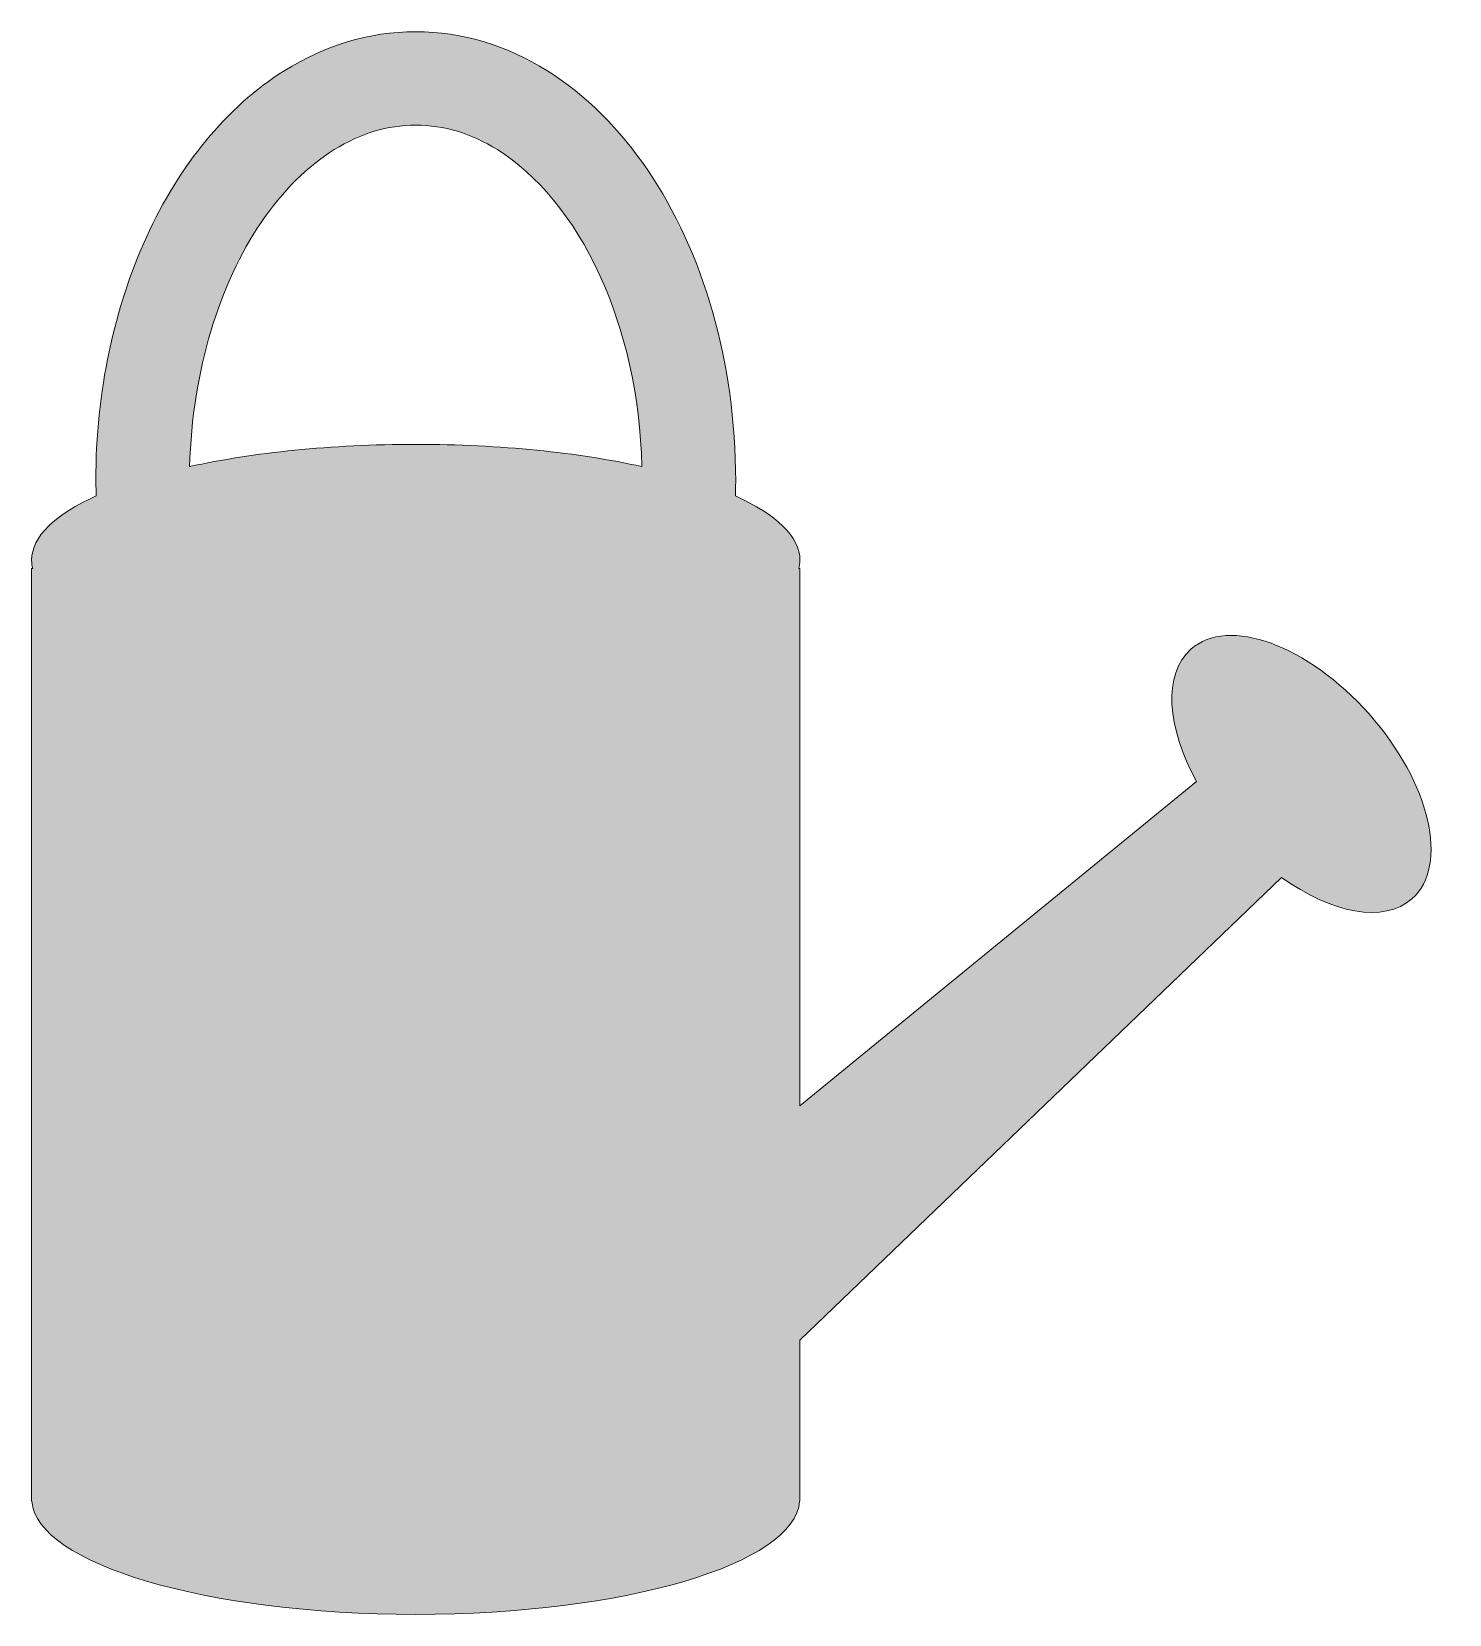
# Model space of a CAD drawing. Header units: inches. Extents: x 0 to 91, y 0 to 102.
import ezdxf

# ---------------------------------------------------------------- set-up
doc = ezdxf.new("R2010")
doc.units = ezdxf.units.IN
doc.header["$MEASUREMENT"] = 0
doc.layers.add('Layer 1', color=7, linetype='Continuous')

msp = doc.modelspace()

# ---------------------------------------------------------------- hatches: boundary and pattern name
at = {"layer": 'Layer 1', "true_color": 0xd6de23}
h = msp.add_hatch(color=52, dxfattribs=at)
h.dxf.hatch_style = 2
edge = h.paths.add_edge_path()
edge.add_spline(control_points=[(74.46, 61.96), (72.65, 60.36), (72.91, 56.95), (74.82, 53.47), (74.82, 53.47), (49.35, 32.64), (49.35, 32.64), (49.35, 32.64), (49.35, 67.13), (49.35, 67.13), (49.35, 67.13), (49.27, 67.13), (49.27, 67.13), (49.32, 67.3), (49.35, 67.49), (49.35, 67.67), (49.35, 69.2), (47.82, 70.61), (45.2, 71.8), (45.21, 72.11), (45.22, 72.43), (45.22, 72.75), (45.22, 80.44), (43.13, 87.45), (39.57, 92.71), (37.78, 95.34), (35.61, 97.54), (33.09, 99.11), (30.58, 100.68), (27.7, 101.6), (24.67, 101.6), (21.65, 101.6), (18.77, 100.68), (16.26, 99.11), (12.48, 96.75), (9.48, 93), (7.39, 88.45), (5.31, 83.9), (4.12, 78.52), (4.12, 72.75), (4.12, 72.43), (4.15, 72.12), (4.15, 71.8), (1.53, 70.62), (0, 69.2), (0, 67.67), (0, 67.49), (0.03, 67.3), (0.07, 67.13), (0.07, 67.13), (0, 67.13), (0, 67.13), (0, 67.13), (0, 7.26), (0, 7.26), (0, 7.26), (0.01, 7.26), (0.01, 7.26), (0.34, 3.23), (11.25, 0), (24.67, 0), (38.1, 0), (49.01, 3.23), (49.33, 7.26), (49.33, 7.26), (49.35, 7.26), (49.35, 7.26), (49.35, 7.26), (49.35, 17.61), (49.35, 17.61), (49.35, 17.61), (80.28, 47.31), (80.28, 47.31), (83.5, 45), (86.85, 44.34), (88.66, 45.94), (91.06, 48.07), (89.83, 53.38), (85.9, 57.8), (81.98, 62.22), (76.86, 64.09), (74.46, 61.96)], knot_values=[0, 0, 0, 0, 1, 1, 1, 2, 2, 2, 3, 3, 3, 4, 4, 4, 5, 5, 5, 6, 6, 6, 7, 7, 7, 8, 8, 8, 9, 9, 9, 10, 10, 10, 11, 11, 11, 12, 12, 12, 13, 13, 13, 14, 14, 14, 15, 15, 15, 16, 16, 16, 17, 17, 17, 18, 18, 18, 19, 19, 19, 20, 20, 20, 21, 21, 21, 22, 22, 22, 23, 23, 23, 24, 24, 24, 25, 25, 25, 26, 26, 26, 27, 27, 27, 27], degree=3, periodic=1)
edge = h.paths.add_edge_path()
edge.add_spline(control_points=[(24.67, 75.11), (19.24, 75.11), (14.23, 74.58), (10.15, 73.68), (10.31, 79.89), (12.09, 85.45), (14.74, 89.35), (16.13, 91.39), (17.74, 92.98), (19.43, 94.03), (21.12, 95.07), (22.85, 95.6), (24.67, 95.6), (26.49, 95.6), (28.23, 95.07), (29.92, 94.03), (32.44, 92.46), (34.81, 89.66), (36.5, 85.95), (38.09, 82.49), (39.08, 78.26), (39.2, 73.68), (35.13, 74.58), (30.11, 75.11), (24.67, 75.11)], knot_values=[0, 0, 0, 0, 1, 1, 1, 2, 2, 2, 3, 3, 3, 4, 4, 4, 5, 5, 5, 6, 6, 6, 7, 7, 7, 8, 8, 8, 8], degree=3, periodic=1)

# ---------------------------------------------------------------- linework, layer by layer
at = {"layer": 'Layer 1', "lineweight": 0}
for points, knots in [([(74.46, 61.96), (72.65, 60.36), (72.91, 56.95), (74.82, 53.47), (74.82, 53.47), (49.35, 32.64), (49.35, 32.64), (49.35, 32.64), (49.35, 67.13), (49.35, 67.13), (49.35, 67.13), (49.27, 67.13), (49.27, 67.13), (49.32, 67.3), (49.35, 67.49), (49.35, 67.67), (49.35, 69.2), (47.82, 70.61), (45.2, 71.8), (45.21, 72.11), (45.22, 72.43), (45.22, 72.75), (45.22, 80.44), (43.13, 87.45), (39.57, 92.71), (37.78, 95.34), (35.61, 97.54), (33.09, 99.11), (30.58, 100.68), (27.7, 101.6), (24.67, 101.6), (21.65, 101.6), (18.77, 100.68), (16.26, 99.11), (12.48, 96.75), (9.48, 93), (7.39, 88.45), (5.31, 83.9), (4.12, 78.52), (4.12, 72.75), (4.12, 72.43), (4.15, 72.12), (4.15, 71.8), (1.53, 70.62), (0, 69.2), (0, 67.67), (0, 67.49), (0.03, 67.3), (0.07, 67.13), (0.07, 67.13), (0, 67.13), (0, 67.13), (0, 67.13), (0, 7.26), (0, 7.26), (0, 7.26), (0.01, 7.26), (0.01, 7.26), (0.34, 3.23), (11.25, 0), (24.67, 0), (38.1, 0), (49.01, 3.23), (49.33, 7.26), (49.33, 7.26), (49.35, 7.26), (49.35, 7.26), (49.35, 7.26), (49.35, 17.61), (49.35, 17.61), (49.35, 17.61), (80.28, 47.31), (80.28, 47.31), (83.5, 45), (86.85, 44.34), (88.66, 45.94), (91.06, 48.07), (89.83, 53.38), (85.9, 57.8), (81.98, 62.22), (76.86, 64.09), (74.46, 61.96)], [0, 0, 0, 0, 1, 1, 1, 2, 2, 2, 3, 3, 3, 4, 4, 4, 5, 5, 5, 6, 6, 6, 7, 7, 7, 8, 8, 8, 9, 9, 9, 10, 10, 10, 11, 11, 11, 12, 12, 12, 13, 13, 13, 14, 14, 14, 15, 15, 15, 16, 16, 16, 17, 17, 17, 18, 18, 18, 19, 19, 19, 20, 20, 20, 21, 21, 21, 22, 22, 22, 23, 23, 23, 24, 24, 24, 25, 25, 25, 26, 26, 26, 27, 27, 27, 27]), ([(24.67, 75.11), (19.24, 75.11), (14.23, 74.58), (10.15, 73.68), (10.31, 79.89), (12.09, 85.45), (14.74, 89.35), (16.13, 91.39), (17.74, 92.98), (19.43, 94.03), (21.12, 95.07), (22.85, 95.6), (24.67, 95.6), (26.49, 95.6), (28.23, 95.07), (29.92, 94.03), (32.44, 92.46), (34.81, 89.66), (36.5, 85.95), (38.09, 82.49), (39.08, 78.26), (39.2, 73.68), (35.13, 74.58), (30.11, 75.11), (24.67, 75.11)], [0, 0, 0, 0, 1, 1, 1, 2, 2, 2, 3, 3, 3, 4, 4, 4, 5, 5, 5, 6, 6, 6, 7, 7, 7, 8, 8, 8, 8])]:
    msp.add_open_spline(points, degree=3, knots=knots, dxfattribs=at)

doc.saveas('drawing.dxf')
